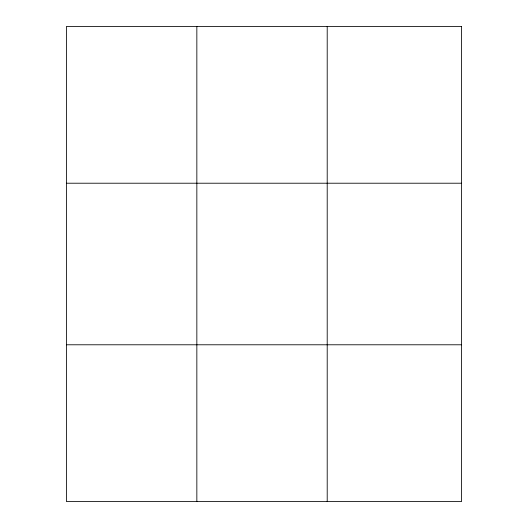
<?xml version="1.0" encoding="UTF-8"?>
<svg xmlns="http://www.w3.org/2000/svg" width="528" height="528" viewBox="0 0 528 528"><rect width="100%" height="100%" fill="white"/><g stroke="black" fill="none" stroke-linecap="round" stroke-linejoin="round"><path stroke-width="0.79" d="M196.845 501.6L196.845 26.4M327.208 501.6L327.208 26.4M66.482 183.216L461.518 183.216M66.482 344.784L461.518 344.784M461.518 26.4L461.518 501.6L66.482 501.6L66.482 26.4L461.518 26.4"/></g></svg>
